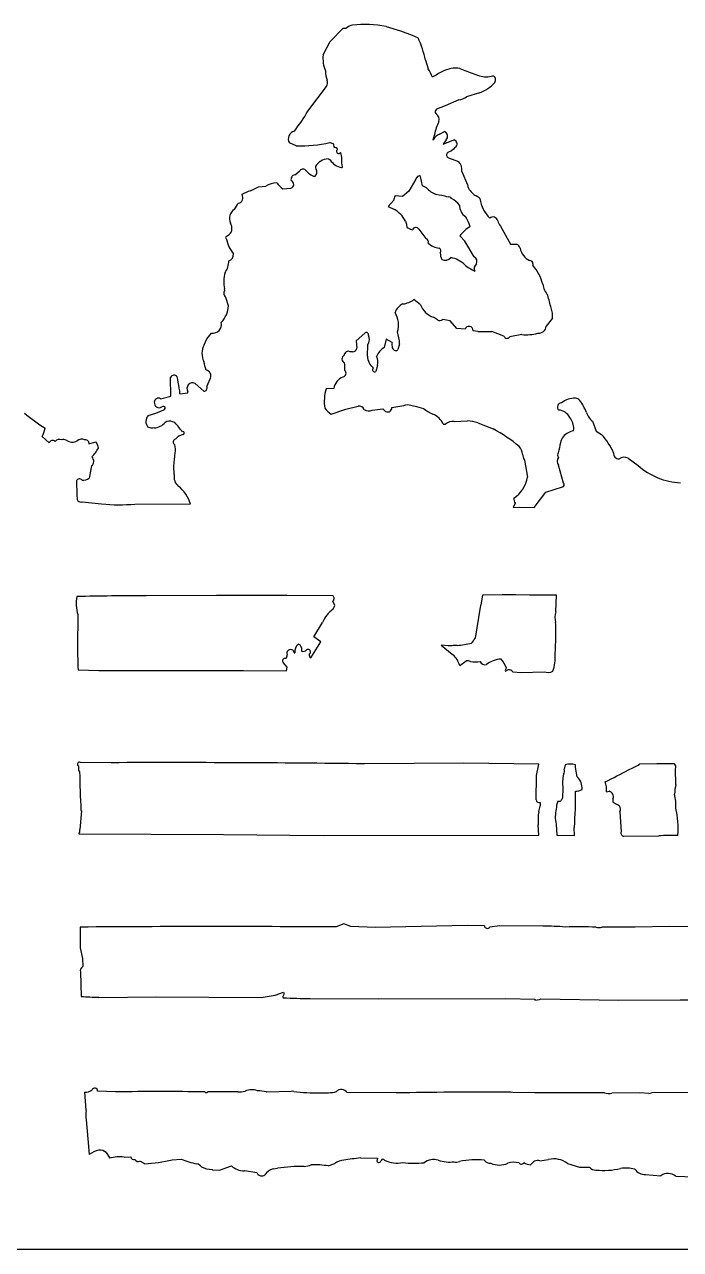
# Model space of a CAD drawing. Extents: x 0 to 36, y 0 to 18.8.
# Drawn here: x 18.3 to 26.27, y 0 to 14.88 of the extents above; entities that cross this region are included whole.
import ezdxf

# ---------------------------------------------------------------- set-up
doc = ezdxf.new("R2010")
doc.units = 0
doc.layers.get('0').update_dxf_attribs({"linetype": 'CONTINUOUS'})

msp = doc.modelspace()

# ---------------------------------------------------------------- linework, layer by layer
at = {"color": 0}
for p, q in [((22.011292, 14.672354), (22.166956, 14.834768)), ((22.166956, 14.834768), (22.206171, 14.835064)), ((22.689747, 14.856139), (22.864479, 14.800802)), ((22.864479, 14.800802), (23.004318, 14.749559)), ((23.004318, 14.749559), (23.078666, 14.715258)), ((21.925356, 14.51046), (22.011292, 14.672354)), ((23.167856, 14.445738), (23.199148, 14.341384)), ((23.586979, 14.344307), (23.647812, 14.321809)), ((21.738777, 13.824856), (21.967463, 14.127281)), ((23.824532, 14.049759), (23.668014, 14.000641)), ((23.407373, 13.889729), (23.303084, 13.849723)), ((23.572407, 13.965054), (23.407373, 13.889729)), ((23.279242, 13.544485), (23.257944, 13.478958)), ((23.340244, 13.544949), (23.400989, 13.580261)), ((21.598118, 13.405434), (21.515056, 13.439669)), ((22.055542, 13.426308), (22.007479, 13.443381)), ((22.060232, 13.382771), (22.055542, 13.426308)), ((23.257944, 13.478958), (23.262299, 13.478986)), ((23.384743, 13.423258), (23.510725, 13.476503)), ((23.419214, 13.475813), (23.384743, 13.423258)), ((23.510725, 13.476503), (23.515083, 13.476536)), ((21.984484, 13.247416), (21.998854, 13.243426)), ((21.998854, 13.243426), (22.010584, 13.234214)), ((22.139166, 13.317993), (22.13477, 13.322317)), ((23.485928, 13.34438), (23.43815, 13.323941)), ((23.447269, 13.260525), (23.569343, 13.215469)), ((23.509579, 13.36483), (23.485928, 13.34438)), ((23.528811, 13.389481), (23.509579, 13.36483)), ((21.578993, 13.052294), (21.639672, 13.09633)), ((22.160339, 13.151722), (22.151483, 13.200271)), ((23.609482, 13.093749), (23.680423, 12.933035)), ((21.540333, 12.977921), (21.535942, 12.982244)), ((23.052391, 12.998031), (22.966316, 12.853571)), ((23.131413, 12.920182), (23.108775, 13.033318)), ((21.044441, 12.856514), (21.13995, 12.905173)), ((21.13995, 12.905173), (21.227035, 12.914545)), ((21.43647, 12.881261), (21.532273, 12.890696)), ((22.888371, 12.787611), (22.801155, 12.795673)), ((22.966316, 12.853571), (22.888371, 12.787611)), ((23.179546, 12.894402), (23.131413, 12.920182)), ((22.784113, 12.743246), (22.714947, 12.668638)), ((22.714947, 12.668638), (22.789831, 12.63332)), ((20.80652, 12.445251), (20.798974, 12.466809)), ((22.924282, 12.490051), (22.937035, 12.452436)), ((22.937035, 12.452436), (22.943487, 12.413243)), ((22.943487, 12.413243), (23.004725, 12.3832)), ((23.004725, 12.3832), (23.009085, 12.38323)), ((23.087451, 12.392542), (23.171108, 12.279862)), ((24.080788, 12.430532), (24.200117, 12.209179)), ((20.748096, 12.305246), (20.769588, 12.318418)), ((23.646357, 12.248583), (23.584858, 12.313491)), ((23.761101, 12.057698), (23.646357, 12.248583)), ((24.200117, 12.209179), (24.274194, 12.209738)), ((24.47323, 11.97077), (24.472229, 11.954112)), ((20.728359, 11.65884), (20.725977, 11.66641)), ((20.731033, 11.651363), (20.728359, 11.65884)), ((20.776058, 11.459953), (20.744766, 11.564308)), ((23.107462, 11.473164), (23.028526, 11.537942)), ((24.712406, 11.310943), (24.634693, 11.214482)), ((23.466267, 11.279763), (23.378983, 11.296534)), ((23.549788, 11.184513), (23.466267, 11.279763)), ((23.65008, 11.176559), (23.549788, 11.184513)), ((23.802795, 11.151558), (23.746082, 11.159847)), ((20.478922, 10.987053), (20.513226, 11.061397)), ((20.513226, 11.061397), (20.569351, 11.131544)), ((22.43022, 11.128143), (22.326323, 11.035842)), ((22.326323, 11.035842), (22.335698, 10.948751)), ((22.69224, 11.056029), (22.666853, 10.955605)), ((22.76226, 11.017334), (22.69224, 11.056029)), ((24.121372, 11.09295), (23.972782, 11.148481)), ((24.339123, 11.11202), (24.191155, 11.084762)), ((22.462822, 10.849478), (22.466133, 10.988958)), ((22.853903, 11.000593), (22.832639, 10.930708)), ((22.585697, 10.737098), (22.564464, 10.662855)), ((20.073963, 10.365173), (20.072255, 10.591773)), ((20.513237, 10.481791), (20.556056, 10.582347)), ((22.168373, 10.598854), (22.164051, 10.594467)), ((20.282772, 10.414685), (20.282739, 10.419038)), ((20.369137, 10.519928), (20.474443, 10.424842)), ((22.056124, 10.458557), (21.960287, 10.453475)), ((19.947821, 10.333718), (20.073963, 10.365173)), ((20.182711, 10.392138), (20.282837, 10.405967)), ((20.282804, 10.410326), (20.282772, 10.414685)), ((20.282837, 10.405967), (20.282804, 10.410326)), ((19.801201, 10.12779), (19.892483, 10.158979)), ((19.892483, 10.158979), (19.988058, 10.198923)), ((19.978722, 10.239621), (19.966007, 10.233622)), ((22.023626, 10.144537), (22.201836, 10.206892)), ((22.201836, 10.206892), (22.351494, 10.243062)), ((22.520044, 10.196219), (22.650679, 10.210278)), ((22.650679, 10.210278), (22.657261, 10.203789)), ((22.657261, 10.203789), (22.663847, 10.1973)), ((22.663847, 10.1973), (22.670433, 10.190816)), ((22.955324, 10.264866), (23.060101, 10.239511)), ((23.060101, 10.239511), (23.143097, 10.213987)), ((19.83614, 9.975653), (19.797325, 9.987974)), ((19.854362, 9.975722), (19.83614, 9.975653)), ((19.872044, 9.98015), (19.854362, 9.975722)), ((20.124327, 10.043063), (20.095216, 10.053393)), ((23.384214, 10.024058), (23.410361, 10.024253)), ((23.514717, 10.055547), (23.680247, 10.065506)), ((23.802458, 10.040281), (23.990398, 9.967607)), ((25.196857, 10.059507), (25.241352, 9.93782)), ((18.513163, 9.874035), (18.596549, 9.796221)), ((24.966751, 9.944464), (24.970281, 9.966287)), ((25.241352, 9.93782), (25.307011, 9.899095)), ((19.073008, 9.814284), (19.080351, 9.786795)), ((19.080351, 9.786795), (19.162985, 9.809208)), ((20.110872, 9.515655), (20.127086, 9.677018)), ((24.345699, 9.660875), (24.359169, 9.608685)), ((24.359169, 9.608685), (24.372406, 9.58699)), ((24.372406, 9.58699), (24.408814, 9.382443)), ((24.845173, 9.307287), (24.782528, 9.524717)), ((25.631683, 9.609557), (25.749992, 9.523291)), ((19.112894, 9.516847), (19.083506, 9.368454)), ((20.116018, 9.411099), (20.110872, 9.515655)), ((18.926857, 9.336766), (18.932497, 9.166849)), ((24.628113, 9.196709), (24.832431, 9.263611)), ((18.932497, 9.166849), (18.937281, 9.110236)), ((18.937281, 9.110236), (18.945751, 9.092377)), ((18.99852, 9.080187), (19.234035, 9.055816)), ((24.490042, 9.012628), (24.628113, 9.196709)), ((19.639332, 9.054515), (20.314808, 9.055248)), ((24.258688, 9.063182), (24.232941, 9.010694)), ((24.232941, 9.010694), (24.315704, 9.015675)), ((24.315704, 9.015675), (24.490042, 9.012628)), ((20.628255, 7.941975), (19.774115, 7.939895)), ((21.482395, 7.944055), (20.628255, 7.941975)), ((22.044607, 7.939576), (21.482395, 7.944055)), ((23.861801, 7.948913), (23.840897, 7.831091)), ((24.101475, 7.950723), (23.861801, 7.948913)), ((24.265991, 7.949805), (24.101475, 7.950723)), ((24.43051, 7.948873), (24.265991, 7.949805)), ((24.595032, 7.947925), (24.43051, 7.948873)), ((24.75955, 7.946962), (24.595032, 7.947925)), ((24.752346, 7.746446), (24.75955, 7.946962)), ((22.06728, 7.822084), (22.040745, 7.874176)), ((22.045822, 7.778342), (22.06728, 7.822084)), ((23.832411, 7.80052), (23.769869, 7.425269)), ((18.943468, 7.71138), (18.942133, 7.310441)), ((21.81303, 7.441023), (21.916302, 7.616121)), ((21.89629, 7.380643), (21.81303, 7.441023)), ((21.66172, 7.306083), (21.661827, 7.265571)), ((21.775719, 7.187981), (21.89629, 7.380643)), ((23.356512, 7.33935), (23.492426, 7.231429)), ((23.443569, 7.331295), (23.356512, 7.33935)), ((23.487308, 7.33217), (23.443569, 7.331295)), ((23.552643, 7.336473), (23.548283, 7.336438)), ((21.574808, 7.247482), (21.579166, 7.247513)), ((21.770466, 7.248615), (21.755192, 7.229558)), ((23.492426, 7.231429), (23.500107, 7.223858)), ((23.584986, 7.092671), (23.662998, 7.149914)), ((18.948217, 7.041733), (19.201336, 7.03348)), ((19.201336, 7.03348), (20.957586, 7.033643)), ((20.957586, 7.033643), (21.480579, 7.028871)), ((21.488968, 7.072515), (21.440604, 7.128803)), ((21.480579, 7.028871), (21.488968, 7.072515)), ((24.138973, 7.022762), (24.169247, 7.03927)), ((24.230553, 7.014737), (24.330845, 7.006779)), ((24.330845, 7.006779), (24.609669, 7.01759)), ((18.954477, 5.87266), (18.954774, 5.8553)), ((18.97928, 5.913998), (18.966018, 5.917624)), ((19.351419, 5.912442), (18.97928, 5.913998)), ((23.633139, 5.907675), (22.426064, 5.898578)), ((24.545305, 5.894919), (23.633139, 5.907675)), ((24.514576, 5.75743), (24.545305, 5.894919)), ((24.866598, 5.886465), (24.853918, 5.834072)), ((24.988844, 5.856881), (24.988613, 5.887383)), ((24.988876, 5.852524), (24.988844, 5.856881)), ((25.011516, 5.739386), (24.988876, 5.852524)), ((25.979975, 5.897032), (25.768642, 5.893262)), ((26.191307, 5.900802), (25.979975, 5.897032)), ((26.21064, 5.648191), (26.204841, 5.839895)), ((24.512451, 5.461075), (24.514576, 5.75743)), ((24.83823, 5.602981), (24.830435, 5.480904)), ((25.365871, 5.559022), (25.398083, 5.565057)), ((24.544006, 5.321856), (24.560978, 5.382996)), ((25.444969, 5.47246), (25.445263, 5.433239)), ((25.445263, 5.433239), (25.497784, 5.40313)), ((18.987581, 5.327916), (18.967499, 5.101148)), ((18.983189, 5.332239), (18.987581, 5.327916)), ((24.544041, 5.3175), (24.544006, 5.321856)), ((25.528946, 5.316208), (25.543859, 5.072276)), ((24.546175, 5.034248), (24.536541, 5.156196)), ((24.75436, 5.166557), (24.764095, 5.031533)), ((24.972572, 5.12462), (24.974737, 5.126816)), ((24.977661, 5.028786), (24.972572, 5.12462)), ((24.974737, 5.126816), (24.976902, 5.129012)), ((18.958929, 5.047622), (20.715494, 5.04024)), ((20.715494, 5.04024), (21.927101, 5.02758)), ((21.927101, 5.02758), (24.546175, 5.034248)), ((24.764095, 5.031533), (24.977661, 5.028786)), ((25.579113, 5.020245), (26.001812, 5.023429)), ((18.972076, 3.915824), (18.97398, 3.663079)), ((22.17485, 3.957397), (22.083633, 3.917485)), ((22.262268, 3.923191), (22.17485, 3.957397)), ((22.558693, 3.912351), (22.262268, 3.923191)), ((23.674162, 3.933833), (22.558693, 3.912351)), ((23.883366, 3.931053), (23.674162, 3.933833)), ((24.066387, 3.932429), (23.948862, 3.914114)), ((24.593739, 3.927689), (24.066387, 3.932429)), ((25.713827, 3.91434), (25.308533, 3.915642)), ((26.132133, 3.921851), (25.713827, 3.91434)), ((26.825106, 3.914001), (26.132133, 3.921851)), ((18.97398, 3.663079), (19.00111, 3.532543)), ((19.00111, 3.532543), (19.006191, 3.436708)), ((19.006191, 3.436708), (19.001867, 3.432317)), ((18.976181, 3.371113), (18.987129, 3.074852)), ((19.196396, 3.063357), (19.200787, 3.059032)), ((19.200787, 3.059032), (19.897987, 3.068645)), ((19.897987, 3.068645), (21.170567, 3.060806)), ((21.170567, 3.060806), (21.340317, 3.088232)), ((21.340317, 3.088232), (21.444643, 3.123883)), ((21.4487, 3.098449), (21.436321, 3.071525)), ((21.436321, 3.071525), (21.436386, 3.062808)), ((21.436386, 3.062808), (21.440777, 3.058481)), ((21.444643, 3.123883), (21.44879, 3.111503)), ((21.44879, 3.111503), (21.4487, 3.098449)), ((21.7677, 3.047874), (22.591375, 3.045365)), ((22.591375, 3.045365), (24.14278, 3.048343)), ((24.14278, 3.048343), (24.495823, 3.042288)), ((24.495823, 3.042288), (24.495918, 3.029215)), ((24.495918, 3.029215), (24.551668, 3.038131)), ((24.551668, 3.038131), (24.569901, 3.042845)), ((24.569901, 3.042845), (25.511324, 3.02815)), ((25.511324, 3.02815), (26.260855, 3.033803)), ((26.260855, 3.033803), (27.05402, 3.031062)), ((19.026403, 1.911578), (19.041119, 1.69379)), ((19.401167, 1.914403), (19.183212, 1.921475)), ((20.887205, 1.916886), (20.525517, 1.914161)), ((21.240248, 1.91083), (21.235855, 1.915156)), ((21.536535, 1.917423), (21.240248, 1.91083)), ((22.81354, 1.900901), (22.216467, 1.905115)), ((24.495678, 1.904863), (24.229832, 1.907217)), ((25.341139, 1.902519), (24.495678, 1.904863)), ((25.772581, 1.901414), (25.432682, 1.898851)), ((25.881588, 1.893517), (25.772581, 1.901414)), ((27.197582, 1.907795), (25.912025, 1.902464)), ((19.041119, 1.69379), (19.045507, 1.689466)), ((19.046364, 1.576166), (19.065533, 1.345339)), ((19.065533, 1.345339), (19.08441, 1.153734)), ((19.289059, 1.177067), (19.33316, 1.10767)), ((19.507368, 1.122058), (19.590136, 1.12704)), ((20.091596, 1.087241), (20.200474, 1.096773)), ((21.98785, 1.014371), (22.066065, 1.045468)), ((22.379321, 1.113196), (22.584167, 1.110383)), ((22.584167, 1.110383), (22.575745, 1.071097)), ((23.883026, 1.085309), (23.883057, 1.080951)), ((24.558567, 1.077328), (24.663054, 1.091188)), ((24.894375, 1.044994), (25.03854, 0.998143)), ((20.576187, 0.973227), (20.58058, 0.968901)), ((20.58058, 0.968901), (20.66777, 0.9652)), ((20.66777, 0.9652), (20.811209, 1.014219)), ((20.964187, 0.954361), (20.968515, 0.958752)), ((20.968515, 0.958752), (21.121227, 0.933754)), ((21.316997, 0.97881), (21.370304, 0.985944)), ((25.03854, 0.998143), (25.160551, 0.999063)), ((25.841045, 0.912675), (26.028557, 0.896657)), ((26.207288, 0.889286), (26.534214, 0.878678)), ((36, 0.000003), (0, 0))]:
    msp.add_line(p, q, dxfattribs=at)
for centre, radius, start, end in [((22.435444, 13.427094), 1.451496, 79.909664, 96.045393), ((22.329876, 14.668527), 0.207455, 103.178952, 126.605187), ((21.974329, 14.200293), 1.218503, 11.620686, 25.000167), ((22.298281, 14.463145), 0.375914, 172.76921, 203.281792), ((22.215164, 14.308207), 0.262265, 178.611156, 204.026337), ((22.837284, 14.091422), 0.439803, 19.356171, 34.63523), ((23.868414, 13.285509), 1.133747, 115.82091, 122.921891), ((23.533081, 14.034795), 0.31417, 80.121647, 120.294555), ((24.312582, 15.791815), 1.613331, 245.666439, 252.333927), ((21.823208, 14.180677), 0.15382, 339.687844, 7.751643), ((23.901754, 14.500441), 0.258183, 252.236739, 288.627716), ((23.67972, 14.462336), 0.437253, 289.340761, 319.029184), ((23.969065, 14.206759), 0.051313, 322.666864, 72.818823), ((23.566402, 14.127403), 0.162461, 272.118303, 308.715698), ((23.320747, 13.819349), 0.035136, 120.178519, 216.583468), ((19.836346, 14.942095), 2.206234, 322.004456, 329.575599), ((23.80757, 13.4533), 0.536139, 152.840955, 170.207697), ((23.247747, 13.724063), 0.086793, 342.544038, 58.934859), ((21.599016, 13.489373), 0.097569, 104.256871, 210.625298), ((23.377102, 13.42236), 0.128009, 106.734098, 153.745343), ((23.370939, 13.521204), 0.066263, 316.763594, 63.031499), ((21.652378, 15.04711), 1.642572, 268.106973, 282.4851), ((23.503706, 13.430132), 0.047778, 301.698399, 76.223933), ((22.003901, 13.042174), 0.206158, 95.404405, 147.010062), ((22.07132, 13.356259), 0.028736, 10.051268, 112.695935), ((22.113035, 13.338044), 0.026828, 120.014862, 324.110245), ((21.864862, 13.229786), 0.288137, 354.120599, 17.826056), ((23.45981, 13.294692), 0.036396, 126.520988, 249.844335), ((21.678564, 13.082247), 0.041363, 42.010312, 160.094875), ((21.901978, 13.270395), 0.250748, 219.787718, 251.686582), ((21.776106, 13.088537), 0.073309, 309.960175, 26.142409), ((21.875746, 13.150422), 0.044942, 174.889454, 221.169688), ((22.187006, 13.34342), 0.207487, 211.757725, 258.70886), ((22.149143, 13.150835), 0.011231, 255.764341, 4.529781), ((23.473934, 13.116529), 0.137448, 350.460102, 46.040706), ((21.364248, 12.700795), 0.254001, 90.54633, 122.697674), ((21.708336, 13.231923), 0.443706, 218.652831, 232.213808), ((21.520638, 12.935756), 0.046538, 284.478218, 64.963025), ((21.591537, 12.99633), 0.057352, 102.633698, 194.21741), ((23.102785, 12.991193), 0.050856, 112.929547, 172.272687), ((23.09339, 13.022079), 0.019053, 36.149457, 123.149707), ((20.881041, 12.772709), 0.067487, 284.025249, 35.730271), ((21.123201, 12.508759), 0.356563, 102.76114, 121.702331), ((22.854864, 12.749231), 0.071004, 139.150126, 184.835278), ((23.459885, 13.172845), 0.39512, 224.805591, 245.786174), ((23.121656, 11.631117), 1.194433, 74.666744, 81.518204), ((23.804806, 12.941257), 0.124654, 183.781743, 204.410987), ((23.930998, 13.033685), 0.279602, 210.985445, 238.007761), ((23.73509, 12.676812), 0.128915, 42.679722, 68.248647), ((21.044771, 12.549642), 0.215765, 133.081137, 157.340274), ((23.450872, 12.744457), 0.040827, 31.795135, 109.113925), ((23.273874, 12.419335), 0.406166, 40.64307, 58.586435), ((23.744659, 12.679237), 0.16266, 178.361108, 235.631653), ((24.250378, 12.825309), 0.424931, 188.267751, 224.889352), ((20.919865, 12.522346), 0.133037, 123.901438, 204.673882), ((22.616451, 12.33589), 0.344275, 26.601534, 59.760933), ((23.348228, 12.326322), 0.374959, 15.002167, 35.671274), ((23.989126, 12.4839), 0.057513, 11.773675, 133.79001), ((20.723597, 12.400604), 0.094179, 299.231495, 28.298696), ((23.050243, 12.371258), 0.042865, 29.770494, 163.781393), ((24.004757, 11.960425), 0.548608, 122.448367, 139.94172), ((24.149511, 12.510011), 0.10507, 187.86387, 229.151056), ((20.752356, 12.29214), 0.013781, 108.006336, 251.997633), ((21.163794, 12.361834), 0.423863, 191.264986, 219.484704), ((23.156401, 12.235111), 0.047106, 345.664415, 71.807372), ((23.356009, 12.386567), 0.224309, 226.653014, 264.170832), ((24.23208, 12.128705), 0.091323, 21.141162, 62.538243), ((20.752512, 12.088485), 0.084233, 289.504374, 2.603542), ((23.320734, 12.13055), 0.035163, 317.66119, 69.187469), ((23.582067, 12.114968), 0.235481, 181.971415, 202.671847), ((23.723967, 11.998643), 0.06976, 336.422201, 57.838168), ((24.530455, 12.2047), 0.217502, 191.417885, 243.257439), ((20.514681, 12.015824), 0.26604, 325.443813, 358.548633), ((23.406347, 12.110468), 0.095758, 244.274435, 318.365846), ((23.429155, 11.751743), 0.299107, 44.776008, 80.617529), ((24.012211, 12.411607), 0.58242, 230.466221, 245.076752), ((23.823354, 11.91595), 0.065259, 122.904249, 209.892912), ((24.439957, 11.977355), 0.033919, 348.805355, 102.556413), ((24.027916, 11.577522), 0.582438, 14.569471, 40.283933), ((21.105528, 11.750894), 0.38884, 162.947201, 192.548871), ((20.77581, 11.613816), 0.058436, 140.019051, 237.910272), ((24.904373, 11.786527), 0.31893, 191.299521, 218.17462), ((20.458439, 11.481364), 0.31834, 315.643769, 356.143471), ((22.962671, 11.326903), 0.172094, 113.578269, 162.266913), ((22.854387, 11.781101), 0.299083, 277.578814, 305.608423), ((23.352417, 11.571096), 0.263806, 201.791327, 250.347461), ((14.701549, 8.85897), 10.319867, 14.461817, 15.342047), ((22.557983, 11.231514), 0.282519, 341.997925, 31.545289), ((23.194218, 11.152704), 0.183605, 49.586959, 67.765172), ((24.36038, 11.324323), 0.35228, 357.823318, 18.516518), ((20.585369, 11.233996), 0.103697, 261.114024, 13.843088), ((23.343506, 11.33703), 0.053838, 235.804409, 311.220203), ((23.697311, 11.163782), 0.048929, 355.38734, 164.86258), ((24.540865, 11.221801), 0.094113, 265.698381, 355.539443), ((22.450743, 11.114664), 0.024554, 341.018938, 146.704079), ((22.379881, 11.053814), 0.107915, 323.059014, 29.331453), ((22.977655, 10.988893), 0.217265, 172.478113, 190.18284), ((22.2817, 10.966477), 0.573219, 3.412061, 18.061973), ((23.937082, 13.873597), 2.72535, 267.175703, 270.750552), ((24.158211, 11.105449), 0.038901, 198.741415, 327.873426), ((24.386776, 11.727158), 0.61698, 265.570305, 283.786565), ((20.68379, 10.880205), 0.231057, 152.455906, 204.715222), ((22.231804, 10.85667), 0.05246, 65.895162, 175.905136), ((22.258291, 10.800793), 0.103887, 76.987404, 92.792899), ((22.282887, 10.955202), 0.053204, 268.703001, 353.036002), ((22.798262, 10.745685), 0.247658, 122.04633, 156.119945), ((22.828873, 10.986955), 0.074585, 209.274456, 247.691156), ((22.806335, 10.950143), 0.032705, 259.830308, 323.541106), ((18.893906, 10.275175), 1.65978, 14.194624, 17.837569), ((22.204874, 10.815937), 0.051219, 119.725559, 246.587803), ((21.73023, 10.697984), 0.4598, 357.441146, 8.876755), ((22.661993, 10.858774), 0.199388, 182.672253, 229.926921), ((22.449476, 10.77502), 0.141401, 344.443549, 30.104172), ((20.11442, 10.571347), 0.046852, 39.39047, 154.152656), ((19.245382, 10.366373), 0.935178, 5.893815, 14.535186), ((20.487934, 10.61016), 0.073581, 337.790966, 78.176851), ((22.219091, 10.439951), 0.164026, 109.606449, 173.486723), ((22.156347, 10.644257), 0.046968, 284.835394, 44.978611), ((22.552141, 10.686726), 0.026864, 133.54496, 297.304588), ((20.059399, 10.415179), 0.125446, 349.416258, 22.113382), ((20.339361, 10.457988), 0.068725, 64.325323, 214.524087), ((20.475395, 10.465881), 0.04105, 268.671435, 22.803459), ((22.502474, 10.29917), 0.563717, 164.113822, 188.276124), ((19.933805, 10.284255), 0.060006, 173.762827, 302.455969), ((19.92374, 10.29037), 0.049588, 60.94663, 179.53277), ((24.820938, 10.232665), 0.050621, 90.626702, 226.635186), ((24.988197, 10.069212), 0.272007, 89.64004, 128.093205), ((24.975925, 10.252112), 0.090191, 41.3319, 81.082395), ((24.593906, 9.973548), 0.562672, 20.205801, 36.936748), ((20.08947, 12.327804), 2.813592, 230.429377, 236.761518), ((19.87258, 10.05585), 0.101343, 134.775726, 222.048934), ((19.986446, 10.219973), 0.021112, 274.378064, 111.460727), ((22.19916, 10.412435), 0.320283, 217.372166, 236.766101), ((22.361414, 10.174307), 0.069467, 25.498466, 98.210081), ((22.478659, 10.279189), 0.092719, 233.964744, 296.50978), ((22.7096, 10.222327), 0.050269, 218.818201, 7.088002), ((22.626684, 11.490207), 1.268647, 276.008693, 285.013561), ((23.605976, 10.859084), 0.793982, 234.33926, 243.866227), ((23.173496, 9.931527), 0.230139, 23.707355, 68.924934), ((24.77495, 10.031907), 0.164342, 26.551668, 86.081882), ((25.352226, 10.246964), 0.243474, 198.951616, 230.34722), ((17.483122, 10.279672), 1.107034, 338.50515, 343.999667), ((19.867884, 10.158215), 0.178113, 271.338315, 321.170013), ((20.058231, 9.955599), 0.104554, 69.283449, 119.569389), ((19.588554, 9.533772), 0.739208, 32.451315, 43.548431), ((23.497349, 9.923818), 0.132869, 82.489077, 130.896313), ((23.649462, 9.607694), 0.458846, 70.522493, 86.153057), ((24.75519, 9.969491), 0.215115, 359.146495, 39.171943), ((18.639109, 9.782261), 0.044791, 45.501406, 161.839726), ((18.72131, 9.772586), 0.06568, 65.250674, 140.674825), ((18.774302, 9.773598), 0.063938, 62.961526, 113.499994), ((18.878593, 9.93809), 0.131242, 235.027391, 296.869048), ((18.992138, 9.76473), 0.078161, 62.937664, 133.933657), ((19.034185, 9.787771), 0.047012, 34.329947, 97.931208), ((20.143549, 9.805702), 0.039281, 109.870899, 236.742052), ((20.259792, 9.735118), 0.168395, 101.701578, 140.316986), ((20.22175, 9.916425), 0.016867, 283.331419, 123.93931), ((23.112659, 8.344529), 1.845212, 49.713445, 61.596071), ((24.958281, 9.777863), 0.151012, 112.052454, 172.082459), ((24.981516, 9.815304), 0.130001, 96.521491, 127.942183), ((24.676348, 9.32581), 0.852286, 24.403133, 42.271458), ((18.664366, 10.040817), 0.613665, 317.447914, 329.677586), ((19.075018, 9.728947), 0.11908, 0.987283, 42.377399), ((19.951719, 9.715777), 0.179599, 347.536994, 18.53034), ((24.200895, 9.651866), 0.145084, 3.560076, 43.695765), ((24.822968, 9.64922), 0.050146, 146.038371, 214.825271), ((26.902496, 9.26359), 2.161077, 165.664679, 168.965127), ((25.520031, 9.668205), 0.068237, 171.801832, 268.667618), ((19.064548, 9.57296), 0.074067, 310.747624, 45.535224), ((24.863468, 9.573265), 0.094383, 149.911315, 210.955719), ((25.5821, 9.521519), 0.101041, 60.611789, 129.049996), ((26.302261, 10.142703), 0.829863, 228.279763, 267.482661), ((20.259417, 9.383432), 0.146043, 169.079696, 229.722472), ((24.017439, 9.453119), 0.397705, 304.168105, 349.763639), ((18.965223, 9.314724), 0.044247, 44.993013, 150.121809), ((19.017563, 9.444226), 0.100448, 257.904117, 311.032611), ((19.878469, 8.913841), 0.45868, 17.956288, 51.34065), ((24.830751, 9.287798), 0.024245, 273.974028, 53.498293), ((18.985151, 9.142627), 0.063855, 231.900691, 282.085106), ((24.362848, 9.126857), 0.122081, 181.312432, 211.438242), ((19.442701, 10.930104), 1.885868, 263.647383, 275.984852), ((19.390553, 7.843783), 0.466278, 169.351344, 196.496511), ((19.733805, -24.264435), 32.204355, 89.928284, 91.426119), ((22.014992, 7.908511), 0.04292, 306.8713, 46.368871), ((22.284231, 7.455175), 0.401591, 126.417195, 156.373656), ((24.034199, 7.760972), 0.205627, 160.062101, 168.911158), ((24.941521, 7.676145), 0.201815, 159.61393, 197.433264), ((20.501577, 7.485116), 4.249405, 359.144456, 1.760733), ((23.288759, 7.27444), 4.346775, 179.525463, 183.068828), ((21.702255, 7.258496), 0.123578, 130.527738, 185.099119), ((21.604551, 7.29726), 0.057846, 8.773348, 72.493488), ((23.547056, 6.91634), 0.4201, 89.832654, 98.176472), ((23.438154, 8.628113), 1.296704, 275.065356, 282.859574), ((23.588438, 7.506984), 0.198984, 314.035106, 335.753549), ((20.501577, 7.485116), 4.249405, 356.528179, 359.144456), ((21.458929, 7.150849), 0.028668, 65.657304, 230.265569), ((21.443842, 7.212008), 0.044177, 307.516934, 16.20555), ((21.529253, 7.240816), 0.04604, 8.32493, 200.973055), ((21.67662, 7.327768), 0.063932, 256.620986, 316.122102), ((21.739742, 7.256654), 0.031758, 345.337153, 122.445457), ((21.78735, 7.219579), 0.033671, 162.759819, 249.791696), ((23.310011, 7.007813), 0.287771, 17.150451, 48.65575), ((23.668333, 7.0175), 0.132521, 69.495662, 92.307216), ((23.77133, 7.496023), 0.358885, 260.929567, 279.896592), ((23.894377, 7.169652), 0.067112, 203.884618, 281.179402), ((24.098993, 6.863398), 0.307427, 92.504057, 128.553839), ((23.790646, 6.917653), 0.388488, 21.341473, 40.611793), ((24.255846, 7.192047), 0.488645, 339.727305, 4.193841), ((24.170565, 7.031641), 0.032816, 123.411984, 195.697923), ((24.181437, 6.980867), 0.059662, 34.590312, 101.789638), ((24.656025, 7.140428), 0.131294, 249.324743, 296.311929), ((18.962426, 5.894583), 0.02332, 81.139998, 250.07011), ((19.014626, 5.841154), 0.061501, 166.702447, 218.614695), ((31.685141, 6.016418), 12.720365, 180.962364, 183.083205), ((20.054012, -179.218781), 185.132556, 89.265865, 90.217443), ((24.799608, 5.810316), 0.059278, 320.982959, 23.625282), ((24.92918, 5.677669), 0.217973, 74.177257, 106.684979), ((23.515232, 9.577819), 4.308009, 295.235066, 299.461063), ((25.274206, 6.726099), 0.968548, 291.809878, 300.696619), ((26.162813, 5.862513), 0.047728, 331.712853, 53.344026), ((25.247486, 5.670255), 0.414748, 165.657237, 189.334886), ((24.893093, 5.60735), 0.177363, 353.50687, 48.111024), ((25.074329, 5.587324), 0.292912, 354.45524, 18.63888), ((19.529295, 5.523965), 5.461905, 355.853296, 0.429531), ((24.994953, 5.699303), 0.134449, 268.335005, 303.58107), ((25.386135, 5.500838), 0.065321, 334.250121, 79.460891), ((26.638603, 5.528025), 0.444514, 164.316004, 179.693666), ((25.634945, 5.397601), 0.574705, 356.303817, 13.36045), ((24.550018, 5.467548), 0.038121, 189.77638, 286.143272), ((24.497595, 5.406488), 0.067596, 339.66364, 21.19798), ((25.004988, 5.353154), 0.247677, 158.141778, 180.8194), ((24.786283, 5.488808), 0.044853, 255.583056, 349.850538), ((25.476601, 5.346488), 0.060473, 329.951916, 69.495032), ((25.214233, 5.121218), 1.022622, 354.855853, 13.535014), ((25.266745, 5.203072), 0.731707, 171.002867, 183.673072), ((25.135138, 5.25192), 0.390228, 165.502007, 192.635628), ((18.881659, 5.087442), 0.086927, 332.736326, 9.071594), ((25.580999, 5.059482), 0.039282, 160.992755, 267.248089), ((26.196468, 2.027841), 3.001906, 89.307752, 93.717909), ((20.642511, -210.893723), 214.816042, 90.030581, 90.445541), ((20.642511, -210.893723), 214.816042, 89.615621, 90.030581), ((23.920174, 3.938281), 0.037511, 191.109319, 319.888946), ((24.565201, -0.217863), 4.14565, 85.80622, 89.605583), ((25.022722, -4.149951), 8.068114, 88.434307, 91.096184), ((25.27495, 4.035286), 0.124268, 255.181712, 285.678956), ((19.027275, 3.385662), 0.053125, 118.572415, 195.894539), ((19.230154, 5.588391), 2.52526, 264.477444, 269.234039), ((21.795835, 8.958204), 5.910397, 266.555971, 269.727256), ((19.037771, 2.041673), 0.130591, 265.00613, 307.748194), ((19.149651, 1.926798), 0.033981, 350.987577, 160.010844), ((21.055948, 1.738288), 0.201963, 69.458053, 113.09854), ((22.146547, 1.86239), 0.08194, 31.427245, 138.014283), ((19.927025, -31.73675), 33.655261, 89.971554, 90.895274), ((19.927025, -31.73675), 33.655261, 89.047833, 89.971554), ((20.505775, 1.931443), 0.026237, 222.066202, 318.801338), ((20.916195, 2.117172), 0.202373, 261.764082, 287.400675), ((21.112127, 1.305431), 0.622152, 78.529054, 88.647166), ((21.551968, 1.893567), 0.028413, 57.959286, 122.899149), ((21.867363, 4.900281), 2.997711, 264.250257, 270.425811), ((21.934296, 2.628528), 0.727247, 266.479679, 282.011354), ((23.845913, -47.773399), 49.685027, 89.672897, 91.190598), ((24.159918, 1.358198), 0.553452, 82.742815, 93.143905), ((25.393299, 2.060125), 0.166013, 251.687859, 283.723014), ((25.838602, 2.096004), 0.206999, 281.985403, 290.775173), ((19.412016, 1.635583), 0.370448, 171.636468, 189.229687), ((19.265003, 0.916295), 0.298314, 102.605975, 127.256144), ((19.209995, 1.090944), 0.116911, 47.446963, 94.954792), ((19.448832, 0.768968), 0.357909, 80.586914, 108.855834), ((19.627649, 1.128529), 0.037543, 182.273043, 286.526226), ((19.681713, 1.118581), 0.050602, 210.976615, 290.582872), ((19.457428, 0.544606), 0.579578, 58.948174, 65.312186), ((19.579168, 3.571074), 2.536141, 274.006832, 281.656889), ((20.54311, 1.918703), 0.890488, 247.370325, 260.045798), ((20.358662, 0.937786), 0.108227, 36.88426, 73.621664), ((22.203335, 0.840413), 0.24676, 96.661602, 123.799545), ((24.858637, -17.978163), 19.251675, 97.399354, 98.013862), ((22.600586, 1.087862), 0.029969, 214.015111, 347.783149), ((22.651575, 1.072359), 0.023554, 32.15268, 157.110514), ((22.822472, 1.376992), 0.328799, 242.670217, 282.563342), ((23.034351, 2.308482), 1.260257, 263.60551, 275.316662), ((23.270033, 0.887738), 0.204119, 75.584517, 125.629056), ((23.463665, 1.507084), 0.445184, 251.288491, 276.894942), ((23.543823, 1.147714), 0.086807, 252.076917, 296.415013), ((23.785025, 0.053035), 1.036916, 84.57674, 101.266433), ((23.958223, 1.146071), 0.099452, 220.903992, 272.036609), ((24.064863, 1.28139), 0.256356, 246.28445, 293.890802), ((24.250555, 0.776695), 0.28243, 78.681324, 106.850418), ((24.333387, 1.066765), 0.030386, 205.608265, 344.053215), ((24.450809, 1.173221), 0.144777, 232.464574, 267.948675), ((24.536024, 0.974401), 0.105367, 77.646193, 149.084071), ((24.731703, 0.832676), 0.267472, 52.541778, 104.871904), ((20.587784, 1.329966), 0.356927, 246.459302, 268.138117), ((20.980165, 1.220608), 0.266726, 230.695252, 266.565727), ((21.177902, 0.953697), 0.060081, 199.386132, 310.970679), ((21.352716, 0.822522), 0.160318, 102.873565, 147.639032), ((21.678904, -0.968922), 1.979074, 89.551833, 98.970824), ((21.692255, 1.20496), 0.194879, 270.62599, 296.283185), ((21.787613, -0.239394), 1.269654, 80.925992, 90.409035), ((25.235725, 1.064199), 0.099468, 220.907941, 272.032974), ((25.331032, 1.870465), 0.910309, 264.213547, 283.175747), ((25.606297, 0.547078), 0.442264, 76.4626, 98.814431), ((25.831234, 1.058603), 0.146257, 213.88794, 273.846484), ((26.113129, 0.776741), 0.146739, 50.083228, 125.1938)]:
    msp.add_arc(centre, radius, start, end, dxfattribs=at)

doc.saveas('drawing.dxf')
